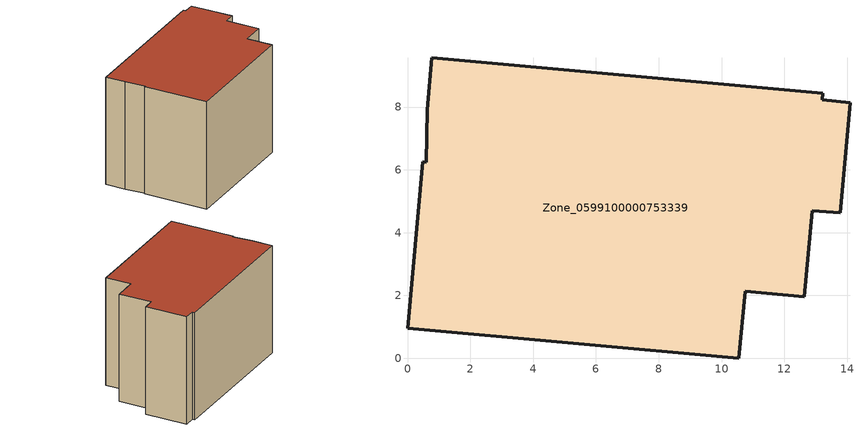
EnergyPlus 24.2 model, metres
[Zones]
Zone_0599100000753339
 floor ground (C_G): 0.6,6.25 0.63,7.91 0.78,9.57 13.22,8.44 13.21,8.23 14.09,8.14 13.79,4.63 12.88,4.7 12.64,1.97 10.75,2.13 10.55,0 0,0.95 0.48,6.26 z0
 wall outside (C_F): 13.21,8.23 13.22,8.44 0.78,9.57 0.63,7.91 0.6,6.25 0.48,6.26 0,0.95 10.55,0 10.75,2.13 12.64,1.97 12.88,4.7 13.79,4.63 14.09,8.14 13.21,8.23 z0:9.16
 roof outside (C_R): 0.6,6.25 0.48,6.26 0,0.95 10.55,0 10.75,2.13 12.64,1.97 12.88,4.7 13.79,4.63 14.09,8.14 13.21,8.23 13.22,8.44 0.78,9.57 0.63,7.91 z9.16
[BUILDING]
Pand.0599100000753339: North Axis=0; Terrain=City; Loads Convergence Tolerance Value=0.04; Temperature Convergence Tolerance Value=0.4; Solar Distribution=FullExterior; Maximum Number of Warmup Days=25; Minimum Number of Warmup Days=1
[Site:Location]
Rotterdam.The.Hague.AP_ZH_NLD Design_Conditions: Latitude=51.96; Longitude=4.45; Time Zone=1; Elevation=-4.5
[SITE:GROUNDTEMPERATURE:BUILDINGSURFACE]
18, 18, 18, 18, 18, 18, 18, 18, 18, 18, 18, 18
[MATERIAL] Thermal Absorptance=0.9; Solar Absorptance=0.7; Visible Absorptance=0.7
Name | Roughness | Thickness | Conductivity | Density | Specific Heat
G.TI.2006-2014 | MediumSmooth | 0.15 | 0.06 | 540 | 1210
F.TI.2006-2014 | Rough | 0.3 | 0.12 | 1920 | 840
R.TI.2006-2014 | MediumRough | 0.2 | 0.08 | 1500 | 1000
[CONSTRUCTION]
C_G: G.TI.2006-2014
C_F: F.TI.2006-2014
C_R: R.TI.2006-2014
[ZONE]
Zone_0599100000753339: Type=1; Multiplier=1; Ceiling Height=Autocalculate; Volume=Autocalculate; Floor Area=autocalculate; Part of Total Floor Area=Yes
[ZONEINFILTRATION:DESIGNFLOWRATE]
Infil_Zone_0599100000753339: Zone or ZoneList or Space or SpaceList=Zone_0599100000753339; Schedule=AlwaysOn; Design Flow Rate Calculation Method=Flow/Area; Flow Rate per Floor Area=0.0015; Constant Term Coefficient=1; Temperature Term Coefficient=0; Velocity Term Coefficient=0; Velocity Squared Term Coefficient=0
[HVACTEMPLATE:ZONE:IDEALLOADSAIRSYSTEM]
Zone_0599100000753339: Maximum Heating Supply Air Temperature=50; Minimum Cooling Supply Air Temperature=13; Maximum Heating Supply Air Humidity Ratio=0.0156; Minimum Cooling Supply Air Humidity Ratio=0.0077; Heating Limit=NoLimit; Cooling Limit=NoLimit; Dehumidification Control Type=ConstantSensibleHeatRatio; Cooling Sensible Heat Ratio=0.7; Dehumidification Setpoint=60; Humidification Control Type=None; Humidification Setpoint=30; Outdoor Air Method=None; Outdoor Air Flow Rate per Person=0.00944; Outdoor Air Flow Rate per Zone Floor Area=0; Outdoor Air Flow Rate per Zone=0; Demand Controlled Ventilation Type=None; Outdoor Air Economizer Type=NoEconomizer; Heat Recovery Type=None; Sensible Heat Recovery Effectiveness=0.7; Latent Heat Recovery Effectiveness=0.65
[ZONECONTROL:THERMOSTAT]
ThermostatControl_Zone_0599100000753339: Zone or ZoneList=Zone_0599100000753339; Control Type Schedule=DualSetpointControlType; Control 1=Thermostat_Zone_0599100000753339; Temperature Difference Between Cutout And Setpoint=0
[THERMOSTATSETPOINT:DUALSETPOINT]
Thermostat_Zone_0599100000753339: Heating Setpoint Temperature Schedule=HeatingSetpoint_Zone_0599100000753339; Cooling Setpoint Temperature Schedule=CoolingSetpoint_Zone_0599100000753339
[SCHEDULE:COMPACT]
HeatingSetpoint_Zone_0599100000753339: Through: 12/31, For: AllDays, Until: 24:00, 21
CoolingSetpoint_Zone_0599100000753339: Through: 12/31, For: AllDays, Until: 24:00, 24
DualSetpointControlType: Through: 12/31, For: AllDays, Until: 24:00, 4
AlwaysOn: Through: 12/31, For: AllDays, Until: 24:00, 1
